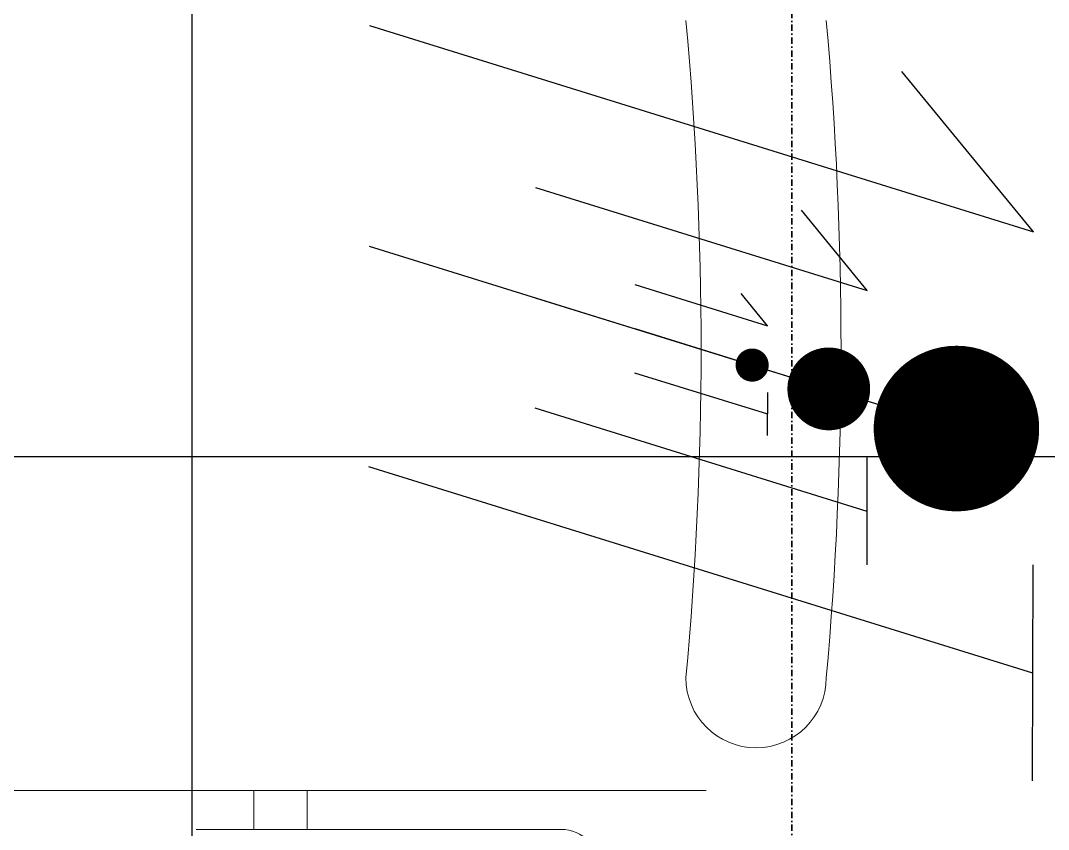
# Model space of a CAD drawing. Extents: x -12260 to 184725, y -29287 to 19916.
# Drawn here: x 29830 to 30344, y 3054 to 3458 of the extents above; entities that cross this region are included whole.
import ezdxf

# ---------------------------------------------------------------- set-up
doc = ezdxf.new("R2010")
doc.units = 0
doc.header["$LTSCALE"] = 0.25
doc.linetypes.add('DASHDOT', pattern=[25.4, 12.7, -6.35, 0, -6.35])
doc.layers.add('01-First Floor-FUR$0$FALSE CEILING', color=251, linetype='Continuous')
for name, color, linetype, lineweight in [('01-First Floor-FUR$0$LOADING', 253, 'Continuous', 5), ('01-First Floor-FUR$0$NEW Wall', 166, 'Continuous', 5), ('E-LITE-CLNG-CNDT', 6, 'DASHDOT', 35), ('E-POWR-WIRE', 6, 'Continuous', 25), ('E-POWR-WIRE @ 100', 6, 'Continuous', 25), ('E-POWR-WIRE @ 20', 6, 'Continuous', 25), ('E-POWR-WIRE @ 50', 6, 'Continuous', 25)]:
    doc.layers.add(name, color=color, linetype=linetype, lineweight=lineweight)

# ---------------------------------------------------------------- blocks, each defined once
blk = doc.blocks.new('*U40')
for p, q in [((-1.6578, 1.6174), (1.6628, 0.5866)), ((1.6628, 0.5866), (1.0035, 1.3888)), ((-1.6603, 0.5154), (1.6603, -0.5154)), ((-1.6628, -0.5866), (1.6578, -1.6174)), ((1.6591, -1.0779), (1.6566, -2.1569))]:
    blk.add_line(p, q)
at = {"const_width": 0.414}
blk.add_lwpolyline([(1.2779, -0.1896, 1), (1.277, -0.6036, 1)], format="xyb", close=True, dxfattribs=at)
blk = doc.blocks.new('*U925')
at = {"layer": 'E-POWR-WIRE @ 100', "xscale": 100, "yscale": 100, "zscale": 100}
blk.add_blockref('*U40', (30170.04, 3293.58, -0.1), dxfattribs=at)
at = {"layer": 'E-POWR-WIRE @ 20', "xscale": 20, "yscale": 20, "zscale": 20}
blk.add_blockref('*U40', (30170.04, 3293.58, -0.1), dxfattribs=at)
at = {"layer": 'E-POWR-WIRE @ 50', "xscale": 50, "yscale": 50, "zscale": 50}
blk.add_blockref('*U40', (30170.04, 3293.58, -0.1), dxfattribs=at)
blk = doc.blocks.new('*X334')
at = {"color": 0}
for p, q in [((5, 3), (5, 3)), ((5, 3), (5, 3)), ((5, 3), (5, 3)), ((5, 3), (5, 3)), ((5, 3), (5, 3)), ((5, 3), (5, 3)), ((5, 3), (5, 3)), ((5, 3), (5, 3)), ((5, 3), (5, 3)), ((5, 3), (5, 3)), ((5, 3), (5, 3)), ((5, 3), (5, 3)), ((5, 3), (5, 3)), ((5, 3), (5, 3)), ((5, 3), (5, 3)), ((5, 3), (5, 3)), ((5, 3), (5, 3)), ((5, 3), (5, 3)), ((5, 3), (5, 3)), ((5, 3), (5, 3)), ((5, 3), (5, 3)), ((5, 3), (5, 3)), ((5, 3), (5, 3)), ((5, 3), (5, 3)), ((5, 3), (5, 3)), ((5, 3), (5, 3)), ((5, 3), (5, 3)), ((5, 3), (5, 3)), ((5, 3), (5, 3)), ((5, 3), (5, 3)), ((5, 3), (5, 3)), ((5, 3), (5, 3)), ((5, 3), (5, 3)), ((5, 3), (5, 3)), ((5, 3), (5, 3)), ((5, 3), (5, 3)), ((5, 3), (5, 3)), ((5, 3), (5, 3)), ((5, 3), (5, 3)), ((5, 3), (5, 3)), ((5, 3), (5, 3)), ((5, 3), (5, 3)), ((5, 3), (5, 3)), ((5, 3), (5, 3)), ((5, 3), (5, 3)), ((5, 3), (5, 3)), ((5, 3), (5, 3)), ((5, 3), (5, 3)), ((5, 3), (5, 3)), ((5, 3), (5, 3)), ((5, 3), (5, 3)), ((5, 3), (5, 3)), ((5, 3), (5, 3)), ((5, 3), (5, 3)), ((5, 3), (5, 3)), ((5, 3), (5, 3)), ((5, 3), (5, 3)), ((5, 3), (5, 3)), ((5, 3), (5, 3)), ((5, 3), (5, 3)), ((5, 3), (5, 3)), ((5, 3), (5, 3)), ((5, 3), (5, 3)), ((5, 3), (5, 3)), ((5, 3), (5, 3)), ((5, 3), (5, 3)), ((6, 3), (5, 3)), ((5, 3), (5, 3)), ((6, 3), (5, 3)), ((5, 3), (5, 3)), ((6, 3), (5, 3)), ((5, 3), (5, 3)), ((6, 3), (5, 3)), ((5, 3), (5, 3)), ((5, 3), (5, 3)), ((5, 3), (5, 3)), ((5, 3), (5, 3)), ((5, 3), (5, 3)), ((5, 3), (5, 3)), ((5, 3), (5, 3)), ((5, 3), (5, 3)), ((5, 3), (5, 3)), ((5, 3), (5, 3)), ((5, 3), (5, 3)), ((5, 3), (5, 3)), ((5, 3), (5, 3)), ((5, 3), (5, 3)), ((5, 3), (5, 3)), ((5, 3), (5, 3)), ((5, 3), (5, 3)), ((5, 3), (5, 3)), ((5, 3), (5, 3)), ((5, 3), (5, 3)), ((5, 3), (5, 3)), ((5, 3), (5, 3)), ((5, 3), (5, 3)), ((6, 3), (6, 3)), ((6, 3), (6, 3)), ((6, 3), (6, 3)), ((6, 3), (6, 3)), ((6, 3), (6, 3)), ((6, 3), (6, 3)), ((6, 3), (6, 3)), ((6, 3), (6, 3)), ((6, 3), (6, 3)), ((6, 3), (6, 3)), ((6, 3), (6, 3)), ((6, 3), (6, 3)), ((6, 3), (6, 3)), ((6, 3), (6, 3)), ((6, 3), (6, 3)), ((6, 3), (6, 3)), ((6, 3), (6, 3)), ((6, 3), (6, 3)), ((6, 3), (6, 3)), ((6, 3), (6, 3)), ((6, 3), (6, 3)), ((6, 3), (6, 3)), ((6, 3), (6, 3)), ((6, 3), (6, 3)), ((6, 3), (6, 3)), ((6, 3), (6, 3)), ((6, 3), (6, 3)), ((6, 3), (6, 3)), ((6, 3), (6, 3)), ((6, 3), (6, 3)), ((6, 3), (6, 3)), ((6, 3), (6, 3)), ((6, 3), (6, 3)), ((6, 3), (6, 3)), ((6, 3), (6, 3)), ((6, 3), (6, 3)), ((6, 3), (6, 3)), ((6, 3), (6, 3)), ((6, 3), (6, 3)), ((6, 3), (6, 3)), ((6, 3), (6, 3)), ((6, 3), (6, 3)), ((6, 3), (6, 3)), ((6, 3), (6, 3)), ((6, 3), (6, 3)), ((6, 3), (6, 3)), ((6, 3), (6, 3)), ((6, 3), (6, 3)), ((6, 3), (6, 3)), ((6, 3), (6, 3)), ((6, 3), (6, 3)), ((6, 3), (6, 3)), ((6, 3), (6, 3)), ((6, 3), (6, 3)), ((6, 3), (6, 3)), ((6, 3), (6, 3)), ((6, 3), (6, 3)), ((6, 3), (6, 3)), ((6, 3), (6, 3)), ((6, 3), (6, 3)), ((6, 3), (6, 3)), ((6, 3), (6, 3)), ((6, 3), (6, 3)), ((6, 3), (6, 3)), ((6, 3), (6, 3)), ((6, 3), (6, 3)), ((6, 3), (6, 3)), ((6, 3), (6, 3)), ((6, 3), (6, 3)), ((6, 3), (6, 3)), ((6, 3), (6, 3)), ((6, 3), (6, 3)), ((6, 3), (6, 3)), ((6, 3), (6, 3)), ((6, 3), (6, 3)), ((6, 3), (6, 3)), ((6, 3), (6, 3)), ((6, 3), (6, 3)), ((6, 3), (6, 3)), ((6, 3), (6, 3)), ((6, 3), (6, 3)), ((6, 3), (6, 3)), ((6, 3), (6, 3)), ((6, 3), (6, 3)), ((6, 3), (6, 3)), ((6, 3), (6, 3)), ((6, 3), (6, 3)), ((6, 3), (6, 3)), ((6, 3), (6, 3)), ((6, 3), (6, 3)), ((6, 3), (6, 3)), ((6, 3), (6, 3)), ((6, 3), (6, 3)), ((6, 3), (6, 3)), ((6, 3), (6, 3)), ((6, 3), (6, 3)), ((6, 3), (6, 3)), ((6, 3), (6, 3)), ((6, 3), (6, 3)), ((6, 3), (6, 3)), ((6, 3), (6, 3)), ((6, 3), (6, 3)), ((6, 3), (6, 3)), ((6, 3), (6, 3)), ((6, 3), (6, 3)), ((6, 3), (6, 3)), ((6, 3), (6, 3)), ((6, 3), (6, 3)), ((6, 3), (6, 3)), ((6, 3), (6, 3)), ((6, 3), (6, 3)), ((6, 3), (6, 3)), ((6, 3), (6, 3)), ((6, 3), (6, 3)), ((6, 3), (6, 3)), ((6, 3), (6, 3)), ((6, 3), (6, 3)), ((6, 3), (6, 3)), ((6, 3), (6, 3)), ((6, 3), (6, 3)), ((6, 3), (6, 3)), ((6, 3), (6, 3)), ((6, 3), (6, 3)), ((6, 3), (6, 3)), ((6, 3), (6, 3)), ((6, 3), (6, 3)), ((6, 3), (6, 3)), ((6, 3), (6, 3)), ((6, 3), (6, 3)), ((6, 3), (6, 3)), ((6, 3), (6, 3)), ((6, 3), (6, 3)), ((6, 3), (6, 3)), ((6, 3), (6, 3)), ((6, 3), (6, 3)), ((6, 3), (6, 3)), ((6, 3), (6, 3)), ((6, 3), (6, 3)), ((6, 3), (6, 3)), ((6, 3), (6, 3)), ((6, 3), (6, 3)), ((6, 3), (6, 3)), ((6, 3), (6, 3)), ((6, 3), (6, 3)), ((6, 3), (6, 3)), ((6, 3), (6, 3)), ((6, 3), (6, 3)), ((6, 3), (6, 3)), ((6, 3), (6, 3)), ((6, 3), (6, 3)), ((6, 3), (6, 3)), ((6, 3), (6, 3)), ((6, 3), (6, 3)), ((6, 3), (6, 3)), ((6, 3), (6, 3)), ((6, 3), (6, 3)), ((6, 3), (6, 3)), ((6, 3), (6, 3)), ((6, 3), (6, 3)), ((6, 3), (6, 3)), ((6, 3), (6, 3)), ((6, 3), (6, 3)), ((6, 3), (6, 3)), ((6, 3), (6, 3)), ((6, 3), (6, 3)), ((6, 3), (6, 3)), ((6, 3), (6, 3)), ((6, 3), (6, 3)), ((6, 3), (6, 3)), ((6, 3), (6, 3)), ((6, 3), (6, 3)), ((6, 3), (6, 3)), ((6, 3), (6, 3)), ((6, 3), (6, 3)), ((6, 3), (6, 3)), ((6, 3), (6, 3)), ((6, 3), (6, 3)), ((6, 3), (6, 3)), ((6, 3), (6, 3)), ((6, 3), (6, 3)), ((6, 3), (6, 3)), ((6, 3), (6, 3)), ((6, 3), (6, 3)), ((6, 3), (6, 3)), ((6, 3), (6, 3)), ((6, 3), (6, 3)), ((6, 3), (6, 3)), ((6, 3), (6, 3)), ((6, 3), (6, 3)), ((6, 3), (6, 3)), ((6, 3), (6, 3)), ((6, 3), (6, 3)), ((6, 3), (6, 3)), ((6, 3), (6, 3)), ((6, 3), (6, 3)), ((6, 3), (6, 3)), ((6, 3), (6, 3)), ((6, 3), (6, 3)), ((6, 3), (6, 3)), ((6, 3), (6, 3)), ((6, 3), (6, 3)), ((6, 3), (6, 3)), ((6, 3), (6, 3)), ((6, 3), (6, 3)), ((6, 3), (5, 3)), ((6, 3), (5, 3)), ((6, 3), (5, 3)), ((6, 3), (5, 3)), ((6, 3), (5, 3)), ((6, 3), (6, 3)), ((6, 3), (6, 3)), ((6, 3), (6, 3)), ((6, 3), (6, 3)), ((6, 3), (6, 3)), ((6, 3), (6, 3)), ((6, 3), (6, 3)), ((6, 3), (6, 3)), ((6, 3), (6, 3)), ((6, 3), (6, 3)), ((6, 3), (6, 3)), ((6, 3), (6, 3)), ((6, 3), (6, 3)), ((6, 3), (6, 3)), ((6, 3), (6, 3)), ((6, 3), (6, 3)), ((6, 3), (6, 3)), ((6, 3), (6, 3)), ((6, 3), (6, 3)), ((6, 3), (6, 3)), ((6, 3), (6, 3)), ((6, 3), (6, 3)), ((6, 3), (6, 3)), ((6, 3), (6, 3)), ((6, 3), (6, 3)), ((6, 3), (6, 3)), ((6, 3), (6, 3)), ((6, 3), (6, 3)), ((6, 3), (6, 3)), ((6, 3), (6, 3)), ((6, 3), (6, 3)), ((6, 3), (6, 3)), ((6, 3), (6, 3)), ((6, 3), (6, 3)), ((6, 3), (6, 3)), ((6, 3), (6, 3)), ((6, 3), (6, 3)), ((6, 3), (6, 3)), ((6, 3), (6, 3)), ((6, 3), (6, 3)), ((6, 3), (6, 3)), ((6, 3), (6, 3)), ((6, 3), (6, 3)), ((6, 3), (6, 3)), ((6, 3), (6, 3)), ((6, 3), (6, 3)), ((6, 3), (6, 3)), ((6, 3), (6, 3)), ((6, 3), (6, 3)), ((6, 3), (6, 3)), ((6, 3), (6, 3)), ((6, 3), (6, 3)), ((6, 3), (6, 3)), ((6, 3), (6, 3)), ((6, 3), (6, 3)), ((6, 3), (6, 3)), ((6, 3), (6, 3)), ((6, 3), (6, 3)), ((6, 3), (6, 3)), ((6, 3), (6, 3)), ((6, 3), (6, 3)), ((6, 3), (6, 3)), ((6, 3), (6, 3)), ((6, 3), (6, 3)), ((6, 3), (6, 3)), ((6, 3), (6, 3)), ((6, 3), (6, 3)), ((6, 3), (6, 3)), ((6, 3), (6, 3)), ((6, 3), (6, 3)), ((6, 3), (6, 3)), ((6, 3), (6, 3)), ((6, 3), (6, 3)), ((6, 3), (6, 3)), ((6, 3), (6, 3)), ((6, 3), (6, 3)), ((6, 3), (6, 3)), ((6, 3), (6, 3)), ((6, 3), (6, 3)), ((6, 3), (6, 3)), ((6, 3), (6, 3)), ((6, 3), (6, 3)), ((6, 3), (6, 3)), ((6, 3), (6, 3)), ((6, 3), (6, 3)), ((6, 3), (6, 3)), ((6, 3), (6, 3)), ((6, 3), (6, 3)), ((6, 3), (6, 3)), ((6, 3), (6, 3)), ((6, 3), (6, 3)), ((6, 3), (6, 3)), ((6, 3), (6, 3)), ((6, 3), (6, 3)), ((6, 3), (6, 3)), ((6, 3), (6, 3)), ((6, 3), (6, 3)), ((6, 3), (6, 3)), ((6, 3), (6, 3)), ((6, 3), (6, 3)), ((6, 3), (6, 3)), ((6, 3), (6, 3)), ((6, 3), (6, 3)), ((6, 3), (6, 3)), ((6, 3), (6, 3)), ((6, 3), (6, 3)), ((6, 3), (6, 3)), ((6, 3), (6, 3)), ((6, 3), (6, 3)), ((6, 3), (6, 3)), ((6, 3), (6, 3)), ((6, 3), (6, 3)), ((6, 3), (6, 3)), ((6, 3), (6, 3)), ((6, 3), (6, 3)), ((6, 3), (6, 3)), ((6, 3), (6, 3)), ((6, 3), (6, 3)), ((6, 3), (6, 3)), ((6, 3), (6, 3)), ((6, 3), (6, 3)), ((6, 3), (6, 3)), ((6, 3), (6, 3)), ((6, 3), (6, 3)), ((6, 3), (6, 3)), ((6, 3), (6, 3)), ((6, 3), (6, 3)), ((6, 3), (6, 3)), ((6, 3), (6, 3)), ((6, 3), (6, 3)), ((6, 3), (6, 3)), ((6, 3), (6, 3)), ((6, 3), (6, 3)), ((6, 3), (6, 3)), ((6, 3), (6, 3)), ((6, 3), (6, 3)), ((6, 3), (6, 3)), ((6, 3), (6, 3)), ((6, 3), (6, 3)), ((6, 3), (6, 3)), ((6, 3), (6, 3)), ((6, 3), (6, 3)), ((6, 3), (6, 3)), ((6, 3), (6, 3)), ((6, 3), (6, 3)), ((6, 3), (6, 3)), ((6, 3), (6, 3)), ((6, 3), (6, 3)), ((6, 3), (6, 3)), ((6, 3), (6, 3)), ((6, 3), (6, 3)), ((6, 3), (6, 3)), ((6, 3), (6, 3)), ((6, 3), (6, 3)), ((6, 3), (6, 3)), ((6, 3), (6, 3)), ((6, 3), (6, 3)), ((6, 3), (6, 3)), ((6, 3), (6, 3)), ((6, 3), (6, 3)), ((6, 3), (6, 3)), ((6, 3), (6, 3)), ((6, 3), (6, 3)), ((6, 3), (6, 3)), ((6, 3), (6, 3)), ((6, 3), (6, 3)), ((6, 3), (6, 3)), ((6, 3), (6, 3)), ((6, 3), (6, 3)), ((6, 3), (6, 3)), ((6, 3), (6, 3)), ((6, 3), (6, 3)), ((6, 3), (6, 3)), ((6, 3), (6, 3)), ((6, 3), (6, 3)), ((6, 3), (6, 3)), ((6, 3), (6, 3)), ((6, 3), (6, 3)), ((6, 3), (6, 3)), ((6, 3), (6, 3)), ((6, 3), (6, 3)), ((6, 3), (6, 3)), ((6, 3), (6, 3)), ((6, 3), (6, 3)), ((6, 3), (6, 3)), ((6, 3), (6, 3)), ((6, 3), (6, 3)), ((6, 3), (6, 3)), ((6, 3), (6, 3)), ((6, 3), (6, 3)), ((6, 3), (6, 3)), ((6, 3), (6, 3)), ((6, 3), (6, 3)), ((6, 3), (6, 3)), ((6, 3), (6, 3)), ((6, 3), (6, 3)), ((6, 3), (6, 3)), ((6, 3), (6, 3)), ((6, 3), (6, 3)), ((6, 3), (6, 3)), ((6, 3), (6, 3)), ((6, 3), (6, 3)), ((6, 3), (6, 3)), ((6, 3), (6, 3)), ((6, 3), (6, 3)), ((6, 3), (6, 3)), ((6, 3), (6, 3)), ((6, 3), (6, 3)), ((6, 3), (6, 3)), ((6, 3), (6, 3)), ((6, 3), (6, 3)), ((6, 3), (6, 3)), ((6, 3), (6, 3)), ((6, 3), (6, 3)), ((6, 3), (6, 3)), ((6, 3), (6, 3)), ((6, 3), (6, 3)), ((6, 3), (6, 3)), ((6, 3), (6, 3)), ((6, 3), (6, 3)), ((6, 3), (6, 3)), ((6, 3), (6, 3)), ((6, 3), (6, 3)), ((6, 3), (6, 3)), ((6, 3), (6, 3)), ((6, 3), (6, 3)), ((6, 3), (6, 3)), ((6, 3), (6, 3)), ((6, 3), (6, 3)), ((6, 3), (6, 3)), ((6, 3), (6, 3)), ((6, 3), (6, 3)), ((6, 3), (6, 3)), ((6, 3), (6, 3)), ((6, 3), (6, 3)), ((6, 3), (6, 3)), ((6, 3), (6, 3)), ((6, 3), (6, 3)), ((6, 3), (6, 3)), ((6, 3), (6, 3)), ((6, 3), (6, 3)), ((6, 3), (6, 3)), ((6, 3), (6, 3)), ((6, 3), (6, 3)), ((6, 3), (6, 3)), ((6, 3), (6, 3)), ((6, 3), (6, 3)), ((6, 3), (6, 3)), ((6, 3), (6, 3)), ((6, 3), (6, 3)), ((6, 3), (6, 3)), ((6, 3), (6, 3)), ((6, 3), (6, 3)), ((6, 3), (6, 3)), ((6, 3), (6, 3)), ((6, 3), (6, 3)), ((6, 3), (6, 3)), ((6, 3), (6, 3)), ((6, 3), (6, 3)), ((6, 3), (6, 3)), ((6, 3), (6, 3)), ((6, 3), (6, 3)), ((6, 3), (6, 3)), ((6, 3), (6, 3)), ((6, 3), (6, 3)), ((6, 3), (6, 3)), ((6, 3), (6, 3)), ((6, 3), (6, 3)), ((6, 3), (6, 3)), ((6, 3), (6, 3)), ((6, 3), (6, 3)), ((6, 3), (6, 3)), ((6, 3), (6, 3)), ((6, 3), (6, 3)), ((6, 3), (6, 3)), ((6, 3), (6, 3)), ((6, 3), (6, 3)), ((6, 3), (6, 3)), ((6, 3), (6, 3)), ((6, 3), (6, 3)), ((6, 3), (6, 3)), ((6, 3), (6, 3)), ((6, 3), (6, 3)), ((6, 3), (6, 3)), ((6, 3), (6, 3)), ((6, 3), (6, 3)), ((6, 3), (6, 3)), ((6, 3), (6, 3)), ((6, 3), (6, 3)), ((6, 3), (6, 3)), ((6, 3), (6, 3)), ((6, 3), (6, 3)), ((6, 3), (6, 3)), ((6, 3), (6, 3)), ((6, 3), (6, 3)), ((6, 3), (6, 3)), ((6, 3), (6, 3)), ((6, 3), (6, 3)), ((6, 3), (6, 3)), ((6, 3), (6, 3)), ((6, 3), (6, 3)), ((6, 3), (6, 3)), ((6, 3), (6, 3)), ((6, 3), (6, 3)), ((6, 3), (6, 3)), ((6, 3), (6, 3)), ((6, 3), (6, 3)), ((6, 3), (6, 3)), ((6, 3), (6, 3)), ((6, 3), (6, 3)), ((6, 3), (6, 3)), ((6, 3), (6, 3)), ((6, 3), (6, 3)), ((6, 3), (6, 3)), ((6, 3), (6, 3)), ((6, 3), (6, 3)), ((6, 3), (6, 3))]:
    blk.add_line(p, q, dxfattribs=at)
blk = doc.blocks.new('*X335')
at = {"color": 0}
for p, q in [((13, 1), (13, 1)), ((13, 1), (13, 1)), ((13, 1), (13, 1)), ((13, 1), (13, 1)), ((13, 1), (13, 1)), ((13, 1), (13, 1)), ((13, 1), (13, 1)), ((13, 1), (13, 1)), ((13, 1), (13, 1)), ((13, 1), (13, 1)), ((13, 1), (13, 1)), ((13, 1), (13, 1)), ((13, 1), (13, 1)), ((13, 1), (13, 1)), ((13, 1), (13, 1)), ((13, 1), (14, 1)), ((13, 1), (14, 1)), ((13, 1), (14, 1)), ((13, 1), (13, 1)), ((13, 1), (13, 1)), ((13, 1), (13, 1)), ((13, 1), (13, 1)), ((13, 1), (13, 1)), ((13, 1), (13, 1)), ((13, 1), (13, 1)), ((13, 1), (13, 1)), ((13, 1), (13, 1)), ((13, 1), (13, 1)), ((13, 1), (13, 1)), ((13, 1), (13, 1)), ((13, 1), (13, 1)), ((13, 1), (13, 1)), ((13, 1), (13, 1)), ((13, 1), (13, 1)), ((13, 1), (13, 1)), ((13, 1), (13, 1)), ((13, 1), (13, 1)), ((13, 1), (13, 1)), ((13, 1), (13, 1)), ((13, 1), (13, 1)), ((13, 1), (13, 1)), ((13, 1), (13, 1)), ((13, 1), (13, 1)), ((13, 1), (13, 1)), ((13, 1), (13, 1)), ((13, 1), (13, 1)), ((13, 1), (13, 1)), ((13, 1), (13, 1)), ((13, 1), (13, 1)), ((13, 1), (13, 1)), ((13, 1), (13, 1)), ((13, 1), (13, 1)), ((13, 1), (13, 1)), ((13, 1), (13, 1)), ((13, 1), (13, 1)), ((13, 1), (13, 1)), ((13, 1), (13, 1)), ((13, 1), (13, 1)), ((13, 1), (13, 1)), ((13, 1), (13, 1)), ((13, 1), (13, 1)), ((13, 1), (13, 1)), ((13, 1), (13, 1)), ((13, 1), (13, 1)), ((13, 1), (13, 1)), ((13, 1), (13, 1)), ((13, 1), (13, 1)), ((13, 1), (13, 1)), ((13, 1), (13, 1)), ((13, 1), (13, 1)), ((13, 1), (13, 1)), ((13, 1), (13, 1)), ((13, 1), (13, 1)), ((13, 1), (13, 1)), ((13, 1), (13, 1)), ((13, 1), (13, 1)), ((13, 1), (13, 1)), ((13, 1), (13, 1)), ((13, 1), (13, 1)), ((13, 1), (13, 1)), ((13, 1), (13, 1)), ((13, 1), (13, 1)), ((13, 1), (13, 1)), ((13, 1), (13, 1)), ((13, 1), (13, 1)), ((13, 1), (13, 1)), ((13, 1), (13, 1)), ((13, 1), (13, 1)), ((13, 1), (13, 1)), ((13, 1), (13, 1)), ((13, 1), (13, 1)), ((13, 1), (13, 1)), ((13, 1), (13, 1)), ((13, 1), (13, 1)), ((13, 1), (13, 1)), ((13, 1), (13, 1)), ((13, 1), (13, 1)), ((13, 1), (13, 1)), ((13, 1), (13, 1)), ((13, 1), (13, 1)), ((13, 1), (13, 1)), ((13, 1), (13, 1)), ((13, 1), (13, 1)), ((13, 1), (13, 1)), ((13, 1), (13, 1)), ((13, 1), (13, 1)), ((13, 1), (13, 1)), ((13, 1), (13, 1)), ((13, 1), (13, 1)), ((13, 1), (13, 1)), ((13, 1), (13, 1)), ((13, 1), (13, 1)), ((13, 1), (13, 1)), ((13, 1), (13, 1)), ((13, 1), (13, 1)), ((13, 1), (13, 1)), ((13, 1), (13, 1)), ((13, 1), (13, 1)), ((13, 1), (13, 1)), ((13, 1), (13, 1)), ((13, 1), (13, 1)), ((13, 1), (13, 1)), ((13, 1), (13, 1)), ((13, 1), (14, 1)), ((13, 0), (13, 0)), ((13, 0), (13, 0)), ((13, 0), (13, 0)), ((13, 0), (13, 0)), ((13, 0), (13, 0)), ((13, 0), (13, 0)), ((13, 0), (13, 0)), ((13, 0), (13, 0)), ((13, 0), (13, 0)), ((13, 0), (13, 0)), ((13, 0), (13, 0)), ((13, 0), (13, 0)), ((13, 0), (13, 0)), ((13, 0), (13, 0)), ((13, 0), (13, 0)), ((13, 0), (13, 0)), ((13, 0), (13, 0)), ((13, 0), (13, 0)), ((13, 0), (13, 0)), ((13, 0), (13, 0)), ((13, 0), (13, 0)), ((13, 0), (13, 0)), ((13, 0), (13, 0)), ((13, 0), (13, 0)), ((13, 0), (13, 0)), ((13, 0), (13, 0)), ((13, 0), (13, 0)), ((13, 0), (13, 0)), ((13, 0), (13, 0)), ((13, 0), (13, 0)), ((13, 0), (13, 0)), ((13, 0), (13, 0)), ((13, 0), (13, 0)), ((13, 0), (13, 0)), ((13, 0), (13, 0)), ((13, 0), (13, 0)), ((13, 0), (13, 0)), ((13, 0), (13, 0)), ((13, 0), (13, 0)), ((13, 0), (13, 0)), ((13, 0), (13, 0)), ((13, 0), (13, 0)), ((13, 0), (13, 0)), ((13, 0), (13, 0)), ((13, 0), (13, 0)), ((13, 0), (13, 0)), ((13, 0), (13, 0)), ((13, 0), (13, 0)), ((13, 0), (14, 0)), ((13, 0), (14, 0)), ((13, 0), (13, 0)), ((13, 0), (14, 0)), ((14, 1), (14, 1)), ((14, 1), (14, 1)), ((14, 1), (14, 1)), ((14, 1), (14, 1)), ((14, 1), (14, 1)), ((14, 1), (14, 1)), ((14, 1), (14, 1)), ((14, 1), (14, 1)), ((14, 1), (14, 1)), ((14, 1), (14, 1)), ((14, 1), (14, 1)), ((14, 1), (14, 1)), ((14, 1), (14, 1)), ((14, 1), (14, 1)), ((14, 1), (14, 1)), ((14, 1), (14, 1)), ((14, 1), (14, 1)), ((14, 1), (14, 1)), ((14, 1), (14, 1)), ((14, 1), (14, 1)), ((14, 1), (14, 1)), ((14, 1), (14, 1)), ((14, 1), (14, 1)), ((14, 1), (14, 1)), ((14, 1), (14, 1)), ((14, 1), (14, 1)), ((14, 1), (14, 1)), ((14, 1), (14, 1)), ((14, 1), (14, 1)), ((14, 1), (14, 1)), ((14, 1), (14, 1)), ((14, 1), (14, 1)), ((14, 1), (14, 1)), ((14, 1), (14, 1)), ((14, 1), (14, 1)), ((14, 1), (14, 1)), ((14, 1), (14, 1)), ((14, 1), (14, 1)), ((14, 1), (14, 1)), ((14, 1), (14, 1)), ((14, 1), (14, 1)), ((14, 1), (14, 1)), ((14, 1), (14, 1)), ((14, 1), (14, 1)), ((14, 1), (14, 1)), ((14, 1), (14, 1)), ((14, 1), (14, 1)), ((14, 1), (14, 1)), ((14, 1), (14, 1)), ((14, 1), (14, 1)), ((14, 1), (14, 1)), ((14, 1), (14, 1)), ((14, 1), (14, 1)), ((14, 1), (14, 1)), ((14, 1), (14, 1)), ((14, 1), (14, 1)), ((14, 1), (14, 1)), ((14, 1), (14, 1)), ((14, 1), (14, 1)), ((14, 1), (14, 1)), ((14, 1), (14, 1)), ((14, 1), (14, 1)), ((14, 1), (14, 1)), ((14, 1), (14, 1)), ((14, 1), (14, 1)), ((14, 1), (14, 1)), ((14, 1), (14, 1)), ((14, 1), (14, 1)), ((14, 1), (14, 1)), ((14, 1), (14, 1)), ((14, 1), (14, 1)), ((14, 1), (14, 1)), ((14, 1), (14, 1)), ((14, 1), (14, 1)), ((14, 1), (14, 1)), ((14, 1), (14, 1)), ((14, 1), (14, 1)), ((14, 1), (14, 1)), ((14, 1), (14, 1)), ((14, 1), (14, 1)), ((14, 1), (14, 1)), ((14, 1), (14, 1)), ((14, 1), (14, 1)), ((14, 1), (14, 1)), ((14, 1), (14, 1)), ((14, 1), (14, 1)), ((14, 1), (14, 1)), ((14, 1), (14, 1)), ((14, 1), (14, 1)), ((14, 1), (14, 1)), ((14, 1), (14, 1)), ((14, 1), (14, 1)), ((14, 1), (14, 1)), ((14, 1), (14, 1)), ((14, 0), (14, 0)), ((14, 0), (14, 0)), ((14, 0), (14, 0)), ((14, 0), (14, 0)), ((14, 0), (14, 0)), ((14, 0), (14, 0)), ((14, 0), (14, 0)), ((14, 0), (14, 0)), ((14, 0), (14, 0)), ((14, 0), (14, 0)), ((14, 0), (14, 0)), ((14, 0), (14, 0)), ((14, 0), (14, 0)), ((14, 0), (14, 0)), ((14, 0), (14, 0)), ((14, 0), (14, 0)), ((14, 0), (14, 0)), ((14, 0), (14, 0)), ((14, 0), (14, 0)), ((14, 0), (14, 0)), ((14, 0), (14, 0)), ((14, 0), (14, 0)), ((14, 0), (14, 0)), ((14, 0), (14, 0)), ((14, 0), (14, 0)), ((14, 0), (14, 0)), ((14, 0), (14, 0)), ((14, 0), (14, 0)), ((14, 0), (14, 0)), ((14, 0), (14, 0)), ((14, 0), (14, 0)), ((14, 0), (14, 0)), ((14, 0), (14, 0)), ((14, 0), (14, 0)), ((14, 0), (14, 0)), ((14, 0), (14, 0)), ((14, 0), (14, 0)), ((14, 0), (14, 0)), ((14, 0), (14, 0)), ((14, 0), (14, 0)), ((14, 0), (14, 0)), ((14, 0), (14, 0)), ((14, 0), (14, 0)), ((14, 0), (14, 0)), ((14, 0), (14, 0)), ((14, 0), (14, 0)), ((14, 0), (14, 0)), ((14, 0), (14, 0)), ((13, 0), (13, 0)), ((13, 0), (14, 0)), ((13, 0), (13, 0)), ((13, 0), (14, 0)), ((13, 0), (13, 0)), ((13, 0), (14, 0)), ((13, 0), (13, 0)), ((13, 0), (13, 0)), ((13, 0), (13, 0)), ((13, 0), (13, 0)), ((13, 0), (14, 0)), ((13, 0), (13, 0)), ((13, 0), (14, 0)), ((13, 0), (13, 0)), ((13, 0), (14, 0)), ((13, 0), (13, 0)), ((13, 0), (14, 0)), ((13, 0), (13, 0)), ((13, 0), (14, 0)), ((13, 0), (13, 0)), ((13, 0), (14, 0)), ((13, 0), (13, 0)), ((13, 0), (14, 0)), ((13, 0), (13, 0)), ((13, 0), (13, 0)), ((13, 0), (13, 0)), ((13, 0), (14, 0)), ((13, 0), (13, 0)), ((13, 0), (14, 0)), ((13, 0), (13, 0)), ((13, 0), (14, 0)), ((13, 0), (13, 0)), ((13, 0), (14, 0)), ((13, 0), (13, 0)), ((13, 0), (13, 0)), ((13, 0), (13, 0)), ((13, 0), (13, 0)), ((13, 0), (13, 0)), ((13, 0), (13, 0)), ((13, 0), (13, 0)), ((13, 0), (13, 0)), ((13, 0), (13, 0)), ((13, 0), (13, 0)), ((13, 0), (13, 0)), ((13, 0), (13, 0)), ((13, 0), (13, 0)), ((13, 0), (13, 0)), ((13, 0), (13, 0)), ((13, 0), (13, 0)), ((13, 0), (13, 0)), ((13, 0), (13, 0)), ((13, 0), (13, 0)), ((13, 0), (13, 0)), ((13, 0), (13, 0)), ((13, 0), (13, 0)), ((13, 0), (13, 0)), ((13, 0), (13, 0)), ((13, 0), (13, 0)), ((13, 0), (13, 0)), ((13, 0), (13, 0)), ((13, 0), (13, 0)), ((13, 0), (13, 0)), ((13, 0), (13, 0)), ((13, 0), (13, 0)), ((13, -1), (13, -1)), ((13, -1), (13, -1)), ((13, -1), (13, -1)), ((13, -1), (13, -1)), ((13, -1), (13, -1)), ((13, -1), (14, -1)), ((13, -1), (13, -1)), ((14, 0), (14, 0)), ((14, 0), (14, 0)), ((14, 0), (14, 0)), ((14, 0), (14, 0)), ((14, 0), (14, 0)), ((14, 0), (14, 0)), ((14, 0), (14, 0)), ((14, 0), (14, 0)), ((14, 0), (14, 0)), ((14, 0), (14, 0)), ((14, 0), (14, 0)), ((14, 0), (14, 0)), ((14, 0), (14, 0)), ((14, 0), (14, 0)), ((14, 0), (14, 0)), ((13, 0), (14, 0)), ((14, 0), (14, 0)), ((14, 0), (14, 0)), ((14, 0), (14, 0)), ((14, 0), (14, 0)), ((14, 0), (14, 0)), ((14, 0), (14, 0)), ((14, 0), (14, 0)), ((14, 0), (14, 0)), ((14, 0), (14, 0)), ((14, 0), (14, 0)), ((14, 0), (14, 0)), ((14, 0), (14, 0)), ((14, 0), (14, 0)), ((14, 0), (14, 0)), ((14, 0), (14, 0)), ((14, 0), (14, 0)), ((14, 0), (14, 0)), ((14, 0), (14, 0)), ((14, 0), (14, 0)), ((14, 0), (14, 0)), ((14, 0), (14, 0)), ((14, 0), (14, 0)), ((14, 0), (14, 0)), ((14, 0), (14, 0)), ((14, 0), (14, 0)), ((14, 0), (14, 0)), ((14, 0), (14, 0)), ((14, 0), (14, 0)), ((14, 0), (14, 0)), ((14, 0), (14, 0)), ((14, 0), (14, 0)), ((14, 0), (14, 0)), ((14, 0), (14, 0)), ((14, 0), (14, 0)), ((14, -1), (14, -1)), ((14, -1), (14, -1)), ((14, -1), (14, -1)), ((14, -1), (14, -1)), ((14, -1), (14, -1))]:
    blk.add_line(p, q, dxfattribs=at)
blk = doc.blocks.new('01-First Floor-FUR$0$GF21018-P')
at = {"color": 0}
for p, q in [((0.22049, 0.47563), (0.22049, 0.0675)), ((0.24001, 0.32259), (0.24001, 0.14)), ((0.22049, 0.29372), (0.24001, 0.29372)), ((0.22049, 0.26708), (0.24001, 0.26708))]:
    blk.add_line(p, q, dxfattribs=at)
for points in [[(0.24001, 0.29372), (0.24001, 0.29372), (0.24001, 0.29372), (0.24001, 0.29372), (0.24001, 0.29372), (0.24001, 0.29372), (0.24001, 0.29372), (0.24001, 0.29372), (0.24001, 0.29372), (0.24001, 0.29372), (0.24001, 0.29372), (0.24001, 0.29372), (0.24001, 0.29372), (0.24001, 0.29372), (0.24001, 0.29372), (0.24001, 0.29372), (0.24001, 0.29372), (0.24001, 0.29372), (0.24001, 0.29372), (0.24001, 0.29372), (0.24001, 0.29372), (0.24001, 0.29372), (0.24001, 0.29372), (0.24001, 0.29372), (0.24001, 0.29372), (0.24001, 0.29372), (0.24001, 0.29372), (0.24001, 0.29372), (0.24001, 0.29372), (0.24001, 0.29372), (0.24001, 0.29372), (0.24001, 0.29372), (0.24001, 0.29372), (0.24001, 0.29372), (0.24001, 0.29372), (0.24001, 0.29372), (0.24001, 0.29372), (0.24001, 0.29372), (0.24001, 0.29372), (0.24001, 0.29372), (0.24001, 0.29372), (0.24001, 0.29372), (0.24001, 0.29372), (0.24001, 0.29372), (0.24001, 0.29372), (0.24001, 0.29372), (0.24001, 0.29372), (0.24001, 0.29372), (0.24001, 0.29372), (0.24001, 0.29372), (0.24001, 0.29372), (0.24001, 0.29372), (0.24001, 0.29372), (0.24001, 0.29372), (0.24001, 0.29372), (0.24001, 0.29372), (0.24001, 0.29372), (0.24001, 0.29372), (0.24001, 0.29372), (0.24001, 0.29372), (0.24001, 0.29372), (0.24001, 0.29372), (0.24001, 0.29372), (0.24001, 0.29372), (0.24001, 0.29372), (0.24001, 0.29372), (0.24001, 0.29372), (0.24001, 0.29372), (0.24001, 0.29372), (0.24001, 0.29372), (0.24001, 0.29372), (0.24001, 0.29372), (0.24001, 0.29372), (0.24001, 0.29372), (0.24001, 0.29372), (0.24001, 0.29372), (0.24001, 0.29372), (0.24001, 0.29372), (0.24001, 0.29372), (0.24001, 0.29372), (0.24001, 0.29372), (0.24001, 0.29372), (0.24001, 0.29372), (0.24001, 0.29372), (0.24001, 0.29372), (0.24001, 0.29372), (0.24001, 0.29372), (0.24001, 0.29372), (0.24001, 0.29372), (0.24001, 0.29372), (0.24001, 0.29372), (0.24001, 0.29372), (0.24001, 0.29372), (0.24001, 0.29372), (0.24001, 0.29372), (0.24001, 0.29372), (0.24001, 0.29372), (0.24001, 0.29372), (0.24001, 0.29372), (0.24001, 0.29372), (0.24001, 0.29372), (0.24001, 0.29372), (0.24001, 0.29372), (0.24001, 0.29372), (0.24001, 0.29372), (0.24001, 0.29372), (0.24001, 0.29372), (0.24001, 0.29372), (0.24001, 0.29372), (0.24001, 0.29372), (0.24001, 0.29372), (0.24001, 0.29372), (0.24001, 0.29372), (0.24001, 0.29372), (0.24001, 0.29372), (0.24001, 0.29372), (0.24001, 0.29372), (0.24001, 0.29372), (0.24001, 0.29372), (0.24001, 0.29372), (0.24001, 0.29372), (0.24001, 0.29372), (0.24001, 0.29372), (0.24001, 0.29372), (0.24001, 0.29372), (0.24001, 0.29372), (0.24001, 0.29372), (0.24001, 0.29372), (0.24001, 0.29372), (0.24001, 0.29372), (0.24001, 0.29372), (0.24001, 0.29372), (0.24001, 0.29372), (0.24001, 0.29372), (0.24001, 0.29372), (0.24001, 0.29372), (0.24001, 0.29372), (0.24001, 0.29372), (0.24001, 0.29372), (0.24001, 0.29372), (0.24001, 0.29372), (0.24001, 0.29372), (0.24001, 0.29372), (0.24001, 0.29372), (0.24001, 0.29372), (0.24001, 0.29372), (0.24001, 0.29372), (0.24001, 0.29372), (0.24001, 0.29372), (0.24001, 0.29372), (0.24001, 0.29372), (0.24001, 0.29372), (0.24001, 0.29372), (0.24001, 0.29372), (0.24001, 0.29372), (0.24001, 0.29372), (0.24001, 0.29372), (0.24001, 0.29372), (0.24001, 0.29372), (0.24001, 0.29372), (0.24001, 0.29372), (0.24001, 0.29372), (0.24001, 0.29372), (0.24001, 0.29372), (0.24001, 0.29372), (0.24001, 0.29372), (0.24001, 0.29372), (0.24001, 0.29372), (0.24001, 0.29372), (0.24001, 0.29372), (0.24001, 0.29372), (0.24001, 0.29372), (0.24001, 0.29372), (0.24001, 0.29372), (0.24001, 0.29372), (0.24001, 0.29372), (0.24001, 0.29372), (0.24001, 0.29372), (0.24001, 0.29372), (0.24001, 0.29372), (0.24001, 0.29372), (0.24001, 0.29372), (0.24001, 0.29372), (0.24001, 0.29372), (0.24001, 0.29372), (0.24001, 0.29372), (0.24001, 0.29372), (0.24001, 0.29372), (0.24001, 0.29372), (0.24001, 0.29372), (0.24001, 0.29372), (0.24001, 0.29372), (0.24001, 0.29372), (0.24001, 0.29372), (0.24001, 0.29372), (0.24001, 0.29372), (0.24001, 0.29372), (0.24001, 0.29372), (0.24001, 0.29372), (0.24001, 0.29372), (0.24001, 0.29372), (0.24001, 0.29372), (0.24001, 0.29372), (0.24001, 0.29372), (0.24001, 0.29372), (0.24001, 0.29372), (0.24001, 0.29372), (0.24001, 0.29372), (0.24001, 0.29372), (0.24001, 0.29372), (0.24001, 0.29372), (0.24001, 0.29372), (0.24001, 0.29372), (0.24001, 0.29372), (0.24001, 0.29372), (0.24001, 0.29372), (0.24001, 0.29372), (0.24001, 0.29372), (0.24001, 0.29372), (0.24001, 0.29372), (0.24001, 0.29372), (0.24001, 0.29372), (0.24001, 0.29372), (0.24001, 0.29372), (0.24001, 0.29372), (0.24001, 0.29372), (0.24001, 0.29372), (0.24001, 0.29372), (0.24001, 0.29372), (0.24001, 0.29372), (0.24001, 0.29372), (0.24001, 0.29372), (0.24001, 0.29372), (0.24001, 0.29372), (0.24001, 0.29372), (0.24001, 0.29372), (0.24001, 0.29372), (0.24001, 0.29372), (0.24001, 0.29372), (0.24001, 0.29372), (0.24001, 0.29372), (0.24001, 0.29372), (0.24001, 0.29372), (0.24001, 0.29372), (0.24001, 0.29372), (0.24001, 0.29372), (0.24001, 0.29372), (0.24001, 0.29372), (0.24001, 0.29372), (0.24001, 0.29372), (0.24001, 0.29372), (0.24001, 0.29372), (0.24001, 0.29372), (0.24001, 0.29372), (0.24001, 0.29372), (0.24001, 0.29372), (0.24001, 0.29372), (0.24001, 0.29372), (0.24001, 0.29372), (0.24001, 0.29372), (0.24001, 0.29372), (0.24001, 0.29372), (0.24001, 0.29372), (0.24001, 0.29372), (0.24001, 0.29372), (0.24001, 0.29372), (0.24001, 0.29372), (0.24001, 0.29372), (0.24001, 0.29372), (0.24001, 0.29372), (0.24001, 0.29372), (0.24001, 0.29372), (0.24001, 0.29372), (0.24001, 0.29372), (0.24001, 0.29372), (0.24001, 0.29372), (0.24001, 0.29372)], [(0.24001, 0.29372), (0.24001, 0.29372), (0.24001, 0.29372), (0.24001, 0.29372), (0.24001, 0.29372), (0.24001, 0.29372), (0.24001, 0.29372), (0.24001, 0.29372), (0.24001, 0.29372), (0.24001, 0.29372), (0.24001, 0.29372), (0.24001, 0.29372), (0.24001, 0.29372), (0.24001, 0.29372), (0.24001, 0.29372), (0.24001, 0.29372), (0.24001, 0.29372), (0.24001, 0.29372), (0.24001, 0.29372), (0.24001, 0.29372), (0.24001, 0.29372), (0.24001, 0.29372), (0.24001, 0.29372), (0.24001, 0.29372), (0.24001, 0.29372), (0.24001, 0.29372), (0.24001, 0.29372), (0.24001, 0.29372), (0.24001, 0.29372), (0.24001, 0.29372), (0.24001, 0.29372), (0.24001, 0.29372), (0.24001, 0.29372), (0.24001, 0.29372), (0.24001, 0.29372), (0.24001, 0.29372), (0.24001, 0.29372), (0.24001, 0.29372), (0.24001, 0.29372), (0.24001, 0.29372), (0.24001, 0.29372), (0.24001, 0.29372), (0.24001, 0.29372), (0.24001, 0.29372), (0.24001, 0.29372), (0.24001, 0.29372), (0.24001, 0.29372), (0.24001, 0.29372), (0.24001, 0.29372), (0.24001, 0.29372), (0.24001, 0.29372), (0.24001, 0.29372), (0.24001, 0.29372), (0.24001, 0.29372), (0.24001, 0.29372), (0.24001, 0.29372), (0.24001, 0.29372), (0.24001, 0.29372), (0.24001, 0.29372), (0.24001, 0.29372), (0.24001, 0.29372), (0.24001, 0.29372), (0.24001, 0.29372), (0.24001, 0.29372), (0.24001, 0.29372), (0.24001, 0.29372), (0.24001, 0.29372), (0.24001, 0.29372), (0.24001, 0.29372), (0.24001, 0.29372), (0.24001, 0.29372), (0.24001, 0.29372), (0.24001, 0.29372), (0.24001, 0.29372), (0.24001, 0.29372), (0.24001, 0.29372), (0.24001, 0.29372), (0.24001, 0.29372), (0.24001, 0.29372), (0.24001, 0.29372), (0.24001, 0.29372), (0.24001, 0.29372), (0.24001, 0.29372), (0.24001, 0.29372), (0.24001, 0.29372), (0.24001, 0.29372), (0.24001, 0.29372), (0.24001, 0.29372), (0.24001, 0.29372), (0.24001, 0.29372), (0.24001, 0.29372), (0.24001, 0.29372), (0.24001, 0.29372), (0.24001, 0.29372), (0.24001, 0.29372), (0.24001, 0.29372), (0.24001, 0.29372), (0.24001, 0.29372), (0.24001, 0.29372), (0.24001, 0.29372), (0.24001, 0.29372), (0.24001, 0.29372), (0.24001, 0.29372), (0.24001, 0.29372), (0.24001, 0.29372), (0.24001, 0.29372), (0.24001, 0.29372), (0.24001, 0.29372), (0.24001, 0.29372), (0.24001, 0.29372), (0.24001, 0.29372), (0.24001, 0.29372), (0.24001, 0.29372), (0.24001, 0.29372), (0.24001, 0.29372), (0.24001, 0.29372), (0.24001, 0.29372), (0.24001, 0.29372), (0.24001, 0.29372), (0.24001, 0.29372), (0.24001, 0.29372), (0.24001, 0.29372), (0.24001, 0.29372), (0.24001, 0.29372), (0.24001, 0.29372), (0.24001, 0.29372), (0.24001, 0.29372), (0.24001, 0.29372), (0.24001, 0.29372), (0.24001, 0.29372), (0.24001, 0.29372), (0.24001, 0.29372), (0.24001, 0.29372), (0.24001, 0.29372), (0.24001, 0.29372), (0.24001, 0.29372), (0.24001, 0.29372), (0.24001, 0.29372), (0.24001, 0.29372), (0.24001, 0.29372), (0.24001, 0.29372), (0.24001, 0.29372), (0.24001, 0.29372), (0.24001, 0.29372), (0.24001, 0.29372), (0.24001, 0.29372), (0.24001, 0.29372), (0.24001, 0.29372), (0.24001, 0.29372), (0.24001, 0.29372), (0.24001, 0.29372), (0.24001, 0.29372), (0.24001, 0.29372), (0.24001, 0.29372), (0.24001, 0.29372), (0.24001, 0.29372), (0.24001, 0.29372), (0.24001, 0.29372), (0.24001, 0.29372), (0.24001, 0.29372), (0.24001, 0.29372), (0.24001, 0.29372), (0.24001, 0.29372), (0.24001, 0.29372), (0.24001, 0.29372), (0.24001, 0.29372), (0.24001, 0.29372), (0.24001, 0.29372), (0.24001, 0.29372), (0.24001, 0.29372), (0.24001, 0.29372), (0.24001, 0.29372), (0.24001, 0.29372), (0.24001, 0.29372), (0.24001, 0.29372), (0.24001, 0.29372), (0.24001, 0.29372), (0.24001, 0.29372), (0.24001, 0.29372), (0.24001, 0.29372), (0.24001, 0.29372), (0.24001, 0.29372), (0.24001, 0.29372), (0.24001, 0.29372), (0.24001, 0.29372), (0.24001, 0.29372), (0.24001, 0.29372), (0.24001, 0.29372), (0.24001, 0.29372), (0.24001, 0.29372), (0.24001, 0.29372), (0.24001, 0.29372), (0.24001, 0.29372), (0.24001, 0.29372), (0.24001, 0.29372), (0.24001, 0.29372), (0.24001, 0.29372), (0.24001, 0.29372), (0.24001, 0.29372), (0.24001, 0.29372), (0.24001, 0.29372), (0.24001, 0.29372), (0.24001, 0.29372), (0.24001, 0.29372), (0.24001, 0.29372), (0.24001, 0.29372), (0.24001, 0.29372), (0.24001, 0.29372), (0.24001, 0.29372), (0.24001, 0.29372), (0.24001, 0.29372), (0.24001, 0.29372), (0.24001, 0.29372), (0.24001, 0.29372), (0.24001, 0.29372), (0.24001, 0.29372), (0.24001, 0.29372), (0.24001, 0.29372), (0.24001, 0.29372)], [(0.24001, 0.29372), (0.24001, 0.29372), (0.24001, 0.29372), (0.24001, 0.29372), (0.24001, 0.29372), (0.24001, 0.29372), (0.24001, 0.29372), (0.24001, 0.29372), (0.24001, 0.29372), (0.24001, 0.29372), (0.24001, 0.29372), (0.24001, 0.29372), (0.24001, 0.29372), (0.24001, 0.29372), (0.24001, 0.29372), (0.24001, 0.29372), (0.24001, 0.29372), (0.24001, 0.29372), (0.24001, 0.29372), (0.24001, 0.29372), (0.24001, 0.29372), (0.24001, 0.29372), (0.24001, 0.29372), (0.24001, 0.29372), (0.24001, 0.29372), (0.24001, 0.29372), (0.24001, 0.29372), (0.24001, 0.29372), (0.24001, 0.29372), (0.24001, 0.29372), (0.24001, 0.29372), (0.24001, 0.29372), (0.24001, 0.29372), (0.24001, 0.29372), (0.24001, 0.29372), (0.24001, 0.29372), (0.24001, 0.29372), (0.24001, 0.29372), (0.24001, 0.29372), (0.24001, 0.29372), (0.24001, 0.29372), (0.24001, 0.29372), (0.24001, 0.29372), (0.24001, 0.29372), (0.24001, 0.29372), (0.24001, 0.29372), (0.24001, 0.29372), (0.24001, 0.29372), (0.24001, 0.29372), (0.24001, 0.29372), (0.24001, 0.29372), (0.24001, 0.29372), (0.24001, 0.29372), (0.24001, 0.29372), (0.24001, 0.29372), (0.24001, 0.29372), (0.24001, 0.29372), (0.24001, 0.29372), (0.24001, 0.29372), (0.24001, 0.29372), (0.24001, 0.29372), (0.24001, 0.29372), (0.24001, 0.29372), (0.24001, 0.29372), (0.24001, 0.29372), (0.24001, 0.29372), (0.24001, 0.29372), (0.24001, 0.29372), (0.24001, 0.29372), (0.24001, 0.29372), (0.24001, 0.29372), (0.24001, 0.29372), (0.24001, 0.29372), (0.24001, 0.29372), (0.24001, 0.29372), (0.24001, 0.29372), (0.24001, 0.29372), (0.24001, 0.29372), (0.24001, 0.29372), (0.24001, 0.29372), (0.24001, 0.29372), (0.24001, 0.29372), (0.24001, 0.29372), (0.24001, 0.29372), (0.24001, 0.29372), (0.24001, 0.29372), (0.24001, 0.29372), (0.24001, 0.29372), (0.24001, 0.29372), (0.24001, 0.29372), (0.24001, 0.29372), (0.24001, 0.29372), (0.24001, 0.29372), (0.24001, 0.29372), (0.24001, 0.29372), (0.24001, 0.29372), (0.24001, 0.29372), (0.24001, 0.29372), (0.24001, 0.29372), (0.24001, 0.29372), (0.24001, 0.29372), (0.24001, 0.29372), (0.24001, 0.29372), (0.24001, 0.29372), (0.24001, 0.29372), (0.24001, 0.29372), (0.24001, 0.29372), (0.24001, 0.29372), (0.24001, 0.29372), (0.24001, 0.29372), (0.24001, 0.29372), (0.24001, 0.29372), (0.24001, 0.29372), (0.24001, 0.29372), (0.24001, 0.29372), (0.24001, 0.29372), (0.24001, 0.29372), (0.24001, 0.29372), (0.24001, 0.29372), (0.24001, 0.29372), (0.24001, 0.29372), (0.24001, 0.29372), (0.24001, 0.29372), (0.24001, 0.29372), (0.24001, 0.29372), (0.24001, 0.29372), (0.24001, 0.29372), (0.24001, 0.29372), (0.24001, 0.29372), (0.24001, 0.29372), (0.24001, 0.29372), (0.24001, 0.29372), (0.24001, 0.29372), (0.24001, 0.29372), (0.24001, 0.29372), (0.24001, 0.29372), (0.24001, 0.29372), (0.24001, 0.29372), (0.24001, 0.29372), (0.24001, 0.29372), (0.24001, 0.29372), (0.24001, 0.29372), (0.24001, 0.29372), (0.24001, 0.29372), (0.24001, 0.29372), (0.24001, 0.29372), (0.24001, 0.29372), (0.24001, 0.29372), (0.24001, 0.29372), (0.24001, 0.29372), (0.24001, 0.29372), (0.24001, 0.29372), (0.24001, 0.29372), (0.24001, 0.29372), (0.24001, 0.29372), (0.24001, 0.29372), (0.24001, 0.29372), (0.24001, 0.29372), (0.24001, 0.29372), (0.24001, 0.29372), (0.24001, 0.29372), (0.24001, 0.29372), (0.24001, 0.29372), (0.24001, 0.29372), (0.24001, 0.29372), (0.24001, 0.29372), (0.24001, 0.29372), (0.24001, 0.29372), (0.24001, 0.29372), (0.24001, 0.29372), (0.24001, 0.29372), (0.24001, 0.29372), (0.24001, 0.29372), (0.24001, 0.29372), (0.24001, 0.29372), (0.24001, 0.29372), (0.24001, 0.29372), (0.24001, 0.29372), (0.24001, 0.29372), (0.24001, 0.29372), (0.24001, 0.29372), (0.24001, 0.29372), (0.24001, 0.29372), (0.24001, 0.29372), (0.24001, 0.29372), (0.24001, 0.29372), (0.24001, 0.29372), (0.24001, 0.29372), (0.24001, 0.29372), (0.24001, 0.29372), (0.24001, 0.29372), (0.24001, 0.29372), (0.24001, 0.29372), (0.24001, 0.29372), (0.24001, 0.29372), (0.24001, 0.29372), (0.24001, 0.29372), (0.24001, 0.29372), (0.24001, 0.29372), (0.24001, 0.29372), (0.24001, 0.29372), (0.24001, 0.29372), (0.24001, 0.29372), (0.24001, 0.29372), (0.24001, 0.29372), (0.24001, 0.29372), (0.24001, 0.29372), (0.24001, 0.29372), (0.24001, 0.29372), (0.24001, 0.29372), (0.24001, 0.29372), (0.24001, 0.29372), (0.24001, 0.29372), (0.24001, 0.29372)]]:
    blk.add_lwpolyline(points, close=True, dxfattribs=at)
for centre, radius, start, end in [((0.25963, 0.14), 0.01962, 180, 270), ((0, 1.84674), 1.77674, 264.69456, 275.30527), ((0.16409, 0.0425), 0.03511, 270, 90), ((0, 1.83136), 1.83136, 264.85322, 275.14698)]:
    blk.add_arc(centre, radius, start, end, dxfattribs=at)
at = {"layer": '01-First Floor-FUR$0$NEW Wall', "color": 0, "linetype": 'Continuous'}
for points in [[(0.24001, 0.29372), (0.24001, 0.29372), (0.24001, 0.29372), (0.24001, 0.29372), (0.24001, 0.29372), (0.24001, 0.29372), (0.24001, 0.29372), (0.24001, 0.29372)], [(0.24001, 0.29372), (0.24001, 0.29372), (0.24001, 0.29372), (0.24001, 0.29372), (0.24001, 0.29372), (0.24001, 0.29372), (0.24001, 0.29372)], [(0.24001, 0.29372), (0.24001, 0.29372), (0.24001, 0.29372), (0.24001, 0.29372), (0.24001, 0.29372), (0.24001, 0.29372), (0.24001, 0.29372), (0.24001, 0.29372), (0.24001, 0.29372)], [(0.24001, 0.29372), (0.24001, 0.29372), (0.24001, 0.29372), (0.24001, 0.29372), (0.24001, 0.29372), (0.24001, 0.29372), (0.24001, 0.29372), (0.24001, 0.29372), (0.24001, 0.29372), (0.24001, 0.29372)], [(0.24001, 0.29372), (0.24001, 0.29372), (0.24001, 0.29372), (0.24001, 0.29372), (0.24001, 0.29372), (0.24001, 0.29372), (0.24001, 0.29372), (0.24001, 0.29372), (0.24001, 0.29372), (0.24001, 0.29372), (0.24001, 0.29372), (0.24001, 0.29372), (0.24001, 0.29372), (0.24001, 0.29372), (0.24001, 0.29372)], [(0.24001, 0.29372), (0.24001, 0.29372), (0.24001, 0.29372), (0.24001, 0.29372), (0.24001, 0.29372), (0.24001, 0.29372), (0.24001, 0.29372), (0.24001, 0.29372), (0.24001, 0.29372), (0.24001, 0.29372)], [(0.24001, 0.29372), (0.24001, 0.29372), (0.24001, 0.29372), (0.24001, 0.29372), (0.24001, 0.29372), (0.24001, 0.29372), (0.24001, 0.29372), (0.24001, 0.29372), (0.24001, 0.29372), (0.24001, 0.29372)], [(0.24001, 0.29372), (0.24001, 0.29372), (0.24001, 0.29372), (0.24001, 0.29372), (0.24001, 0.29372), (0.24001, 0.29372), (0.24001, 0.29372), (0.24001, 0.29372), (0.24001, 0.29372), (0.24001, 0.29372)], [(0.24001, 0.29372), (0.24001, 0.29372), (0.24001, 0.29372), (0.24001, 0.29372), (0.24001, 0.29372), (0.24001, 0.29372), (0.24001, 0.29372), (0.24001, 0.29372), (0.24001, 0.29372), (0.24001, 0.29372), (0.24001, 0.29372), (0.24001, 0.29372), (0.24001, 0.29372), (0.24001, 0.29372), (0.24001, 0.29372), (0.24001, 0.29372), (0.24001, 0.29372), (0.24001, 0.29372)], [(0.24001, 0.29372), (0.24001, 0.29372), (0.24001, 0.29372), (0.24001, 0.29372), (0.24001, 0.29372), (0.24001, 0.29372), (0.24001, 0.29372), (0.24001, 0.29372), (0.24001, 0.29372), (0.24001, 0.29372), (0.24001, 0.29372), (0.24001, 0.29372)], [(0.24001, 0.29372), (0.24001, 0.29372), (0.24001, 0.29372), (0.24001, 0.29372), (0.24001, 0.29372), (0.24001, 0.29372), (0.24001, 0.29372)], [(0.24001, 0.29372), (0.24001, 0.29372), (0.24001, 0.29372), (0.24001, 0.29372), (0.24001, 0.29372), (0.24001, 0.29372), (0.24001, 0.29372), (0.24001, 0.29372), (0.24001, 0.29372), (0.24001, 0.29372), (0.24001, 0.29372), (0.24001, 0.29372), (0.24001, 0.29372), (0.24001, 0.29372), (0.24001, 0.29372), (0.24001, 0.29372), (0.24001, 0.29372), (0.24001, 0.29372), (0.24001, 0.29372), (0.24001, 0.29372), (0.24001, 0.29372), (0.24001, 0.29372), (0.24001, 0.29372), (0.24001, 0.29372), (0.24001, 0.29372), (0.24001, 0.29372), (0.24001, 0.29372), (0.24001, 0.29372), (0.24001, 0.29372), (0.24001, 0.29372), (0.24001, 0.29372), (0.24001, 0.29372), (0.24001, 0.29372), (0.24001, 0.29372), (0.24001, 0.29372), (0.24001, 0.29372), (0.24001, 0.29372), (0.24001, 0.29372), (0.24001, 0.29372), (0.24001, 0.29372), (0.24001, 0.29372), (0.24001, 0.29372), (0.24001, 0.29372), (0.24001, 0.29372), (0.24001, 0.29372), (0.24001, 0.29372), (0.24001, 0.29372), (0.24001, 0.29372), (0.24001, 0.29372), (0.24001, 0.29372), (0.24001, 0.29372), (0.24001, 0.29372), (0.24001, 0.29372), (0.24001, 0.29372), (0.24001, 0.29372), (0.24001, 0.29372), (0.24001, 0.29372), (0.24001, 0.29372), (0.24001, 0.29372), (0.24001, 0.29372), (0.24001, 0.29372), (0.24001, 0.29372), (0.24001, 0.29372), (0.24001, 0.29372), (0.24001, 0.29372), (0.24001, 0.29372), (0.24001, 0.29372), (0.24001, 0.29372), (0.24001, 0.29372), (0.24001, 0.29372), (0.24001, 0.29372), (0.24001, 0.29372), (0.24001, 0.29372), (0.24001, 0.29372), (0.24001, 0.29372), (0.24001, 0.29372), (0.24001, 0.29372), (0.24001, 0.29372), (0.24001, 0.29372), (0.24001, 0.29372), (0.24001, 0.29372), (0.24001, 0.29372), (0.24001, 0.29372), (0.24001, 0.29372), (0.24001, 0.29372), (0.24001, 0.29372), (0.24001, 0.29372), (0.24001, 0.29372), (0.24001, 0.29372), (0.24001, 0.29372), (0.24001, 0.29372), (0.24001, 0.29372), (0.24001, 0.29372), (0.24001, 0.29372), (0.24001, 0.29372), (0.24001, 0.29372), (0.24001, 0.29372), (0.24001, 0.29372), (0.24001, 0.29372), (0.24001, 0.29372), (0.24001, 0.29372), (0.24001, 0.29372), (0.24001, 0.29372), (0.24001, 0.29372), (0.24001, 0.29372), (0.24001, 0.29372), (0.24001, 0.29372), (0.24001, 0.29372), (0.24001, 0.29372), (0.24001, 0.29372), (0.24001, 0.29372)], [(0.24001, 0.29372), (0.24001, 0.29372), (0.24001, 0.29372), (0.24001, 0.29372), (0.24001, 0.29372), (0.24001, 0.29372), (0.24001, 0.29372), (0.24001, 0.29372), (0.24001, 0.29372), (0.24001, 0.29372), (0.24001, 0.29372), (0.24001, 0.29372), (0.24001, 0.29372), (0.24001, 0.29372), (0.24001, 0.29372), (0.24001, 0.29372), (0.24001, 0.29372)], [(0.24001, 0.29372), (0.24001, 0.29372), (0.24001, 0.29372), (0.24001, 0.29372), (0.24001, 0.29372), (0.24001, 0.29372), (0.24001, 0.29372), (0.24001, 0.29372), (0.24001, 0.29372), (0.24001, 0.29372), (0.24001, 0.29372), (0.24001, 0.29372), (0.24001, 0.29372), (0.24001, 0.29372), (0.24001, 0.29372), (0.24001, 0.29372), (0.24001, 0.29372), (0.24001, 0.29372), (0.24001, 0.29372), (0.24001, 0.29372), (0.24001, 0.29372), (0.24001, 0.29372), (0.24001, 0.29372), (0.24001, 0.29372), (0.24001, 0.29372), (0.24001, 0.29372), (0.24001, 0.29372), (0.24001, 0.29372), (0.24001, 0.29372), (0.24001, 0.29372), (0.24001, 0.29372), (0.24001, 0.29372), (0.24001, 0.29372), (0.24001, 0.29372), (0.24001, 0.29372), (0.24001, 0.29372), (0.24001, 0.29372), (0.24001, 0.29372), (0.24001, 0.29372), (0.24001, 0.29372), (0.24001, 0.29372), (0.24001, 0.29372), (0.24001, 0.29372), (0.24001, 0.29372), (0.24001, 0.29372), (0.24001, 0.29372), (0.24001, 0.29372), (0.24001, 0.29372), (0.24001, 0.29372), (0.24001, 0.29372), (0.24001, 0.29372), (0.24001, 0.29372), (0.24001, 0.29372), (0.24001, 0.29372), (0.24001, 0.29372), (0.24001, 0.29372), (0.24001, 0.29372), (0.24001, 0.29372), (0.24001, 0.29372), (0.24001, 0.29372), (0.24001, 0.29372), (0.24001, 0.29372), (0.24001, 0.29372), (0.24001, 0.29372), (0.24001, 0.29372), (0.24001, 0.29372), (0.24001, 0.29372), (0.24001, 0.29372), (0.24001, 0.29372), (0.24001, 0.29372), (0.24001, 0.29372), (0.24001, 0.29372), (0.24001, 0.29372), (0.24001, 0.29372), (0.24001, 0.29372), (0.24001, 0.29372), (0.24001, 0.29372), (0.24001, 0.29372), (0.24001, 0.29372), (0.24001, 0.29372), (0.24001, 0.29372), (0.24001, 0.29372), (0.24001, 0.29372), (0.24001, 0.29372), (0.24001, 0.29372), (0.24001, 0.29372), (0.24001, 0.29372), (0.24001, 0.29372), (0.24001, 0.29372)], [(0.24001, 0.29372), (0.24001, 0.29372), (0.24001, 0.29372), (0.24001, 0.29372), (0.24001, 0.29372), (0.24001, 0.29372), (0.24001, 0.29372), (0.24001, 0.29372), (0.24001, 0.29372), (0.24001, 0.29372), (0.24001, 0.29372), (0.24001, 0.29372), (0.24001, 0.29372), (0.24001, 0.29372), (0.24001, 0.29372), (0.24001, 0.29372), (0.24001, 0.29372), (0.24001, 0.29372), (0.24001, 0.29372), (0.24001, 0.29372), (0.24001, 0.29372), (0.24001, 0.29372), (0.24001, 0.29372), (0.24001, 0.29372), (0.24001, 0.29372), (0.24001, 0.29372), (0.24001, 0.29372), (0.24001, 0.29372), (0.24001, 0.29372), (0.24001, 0.29372), (0.24001, 0.29372), (0.24001, 0.29372), (0.24001, 0.29372), (0.24001, 0.29372), (0.24001, 0.29372), (0.24001, 0.29372), (0.24001, 0.29372), (0.24001, 0.29372), (0.24001, 0.29372), (0.24001, 0.29372), (0.24001, 0.29372), (0.24001, 0.29372), (0.24001, 0.29372), (0.24001, 0.29372), (0.24001, 0.29372), (0.24001, 0.29372), (0.24001, 0.29372), (0.24001, 0.29372), (0.24001, 0.29372), (0.24001, 0.29372), (0.24001, 0.29372), (0.24001, 0.29372), (0.24001, 0.29372), (0.24001, 0.29372)]]:
    blk.add_lwpolyline(points, dxfattribs=at)
at = {"color": 0}
for name, xscale, yscale, zscale in [('*X334', 8.59375e-11, 8.59375e-11, 8.59375e-11), ('*X335', 5.5e-11, 5.5e-11, 5.5e-11)]:
    blk.add_blockref(name, (0.24001, 0.29372), dxfattribs=dict(at, xscale=xscale, yscale=yscale, zscale=zscale))
blk = doc.blocks.new('01-First Floor-FUR')
at = {"layer": '01-First Floor-FUR$0$FALSE CEILING', "linetype": 'Continuous'}
for p, q in [((29915.56, 1440), (29915.56, 5000)), ((29315.56, 3240), (32976, 3240))]:
    blk.add_line(p, q, dxfattribs=at)
at = {"layer": '01-First Floor-FUR$0$LOADING', "extrusion": (7.77426e-06, 2.24021e-05, 1), "xscale": -1000, "yscale": 1000.000000000001, "zscale": 1000, "rotation": 90.00141075505213}
blk.add_blockref('01-First Floor-FUR$0$GF21018-P', (30240.04, 3293.57, 0.21), dxfattribs=at)

msp = doc.modelspace()

# ---------------------------------------------------------------- linework, layer by layer
at = {"layer": 'E-LITE-CLNG-CNDT'}
msp.add_lwpolyline([(30215.49, 2639.98), (30215.49, 3839.98)], dxfattribs=at)

# ---------------------------------------------------------------- block references
msp.add_blockref('01-First Floor-FUR', (0, 0), dxfattribs=at)
at = {"layer": 'E-POWR-WIRE'}
msp.add_blockref('*U925', (0, 0), dxfattribs=at)

doc.saveas('drawing.dxf')
